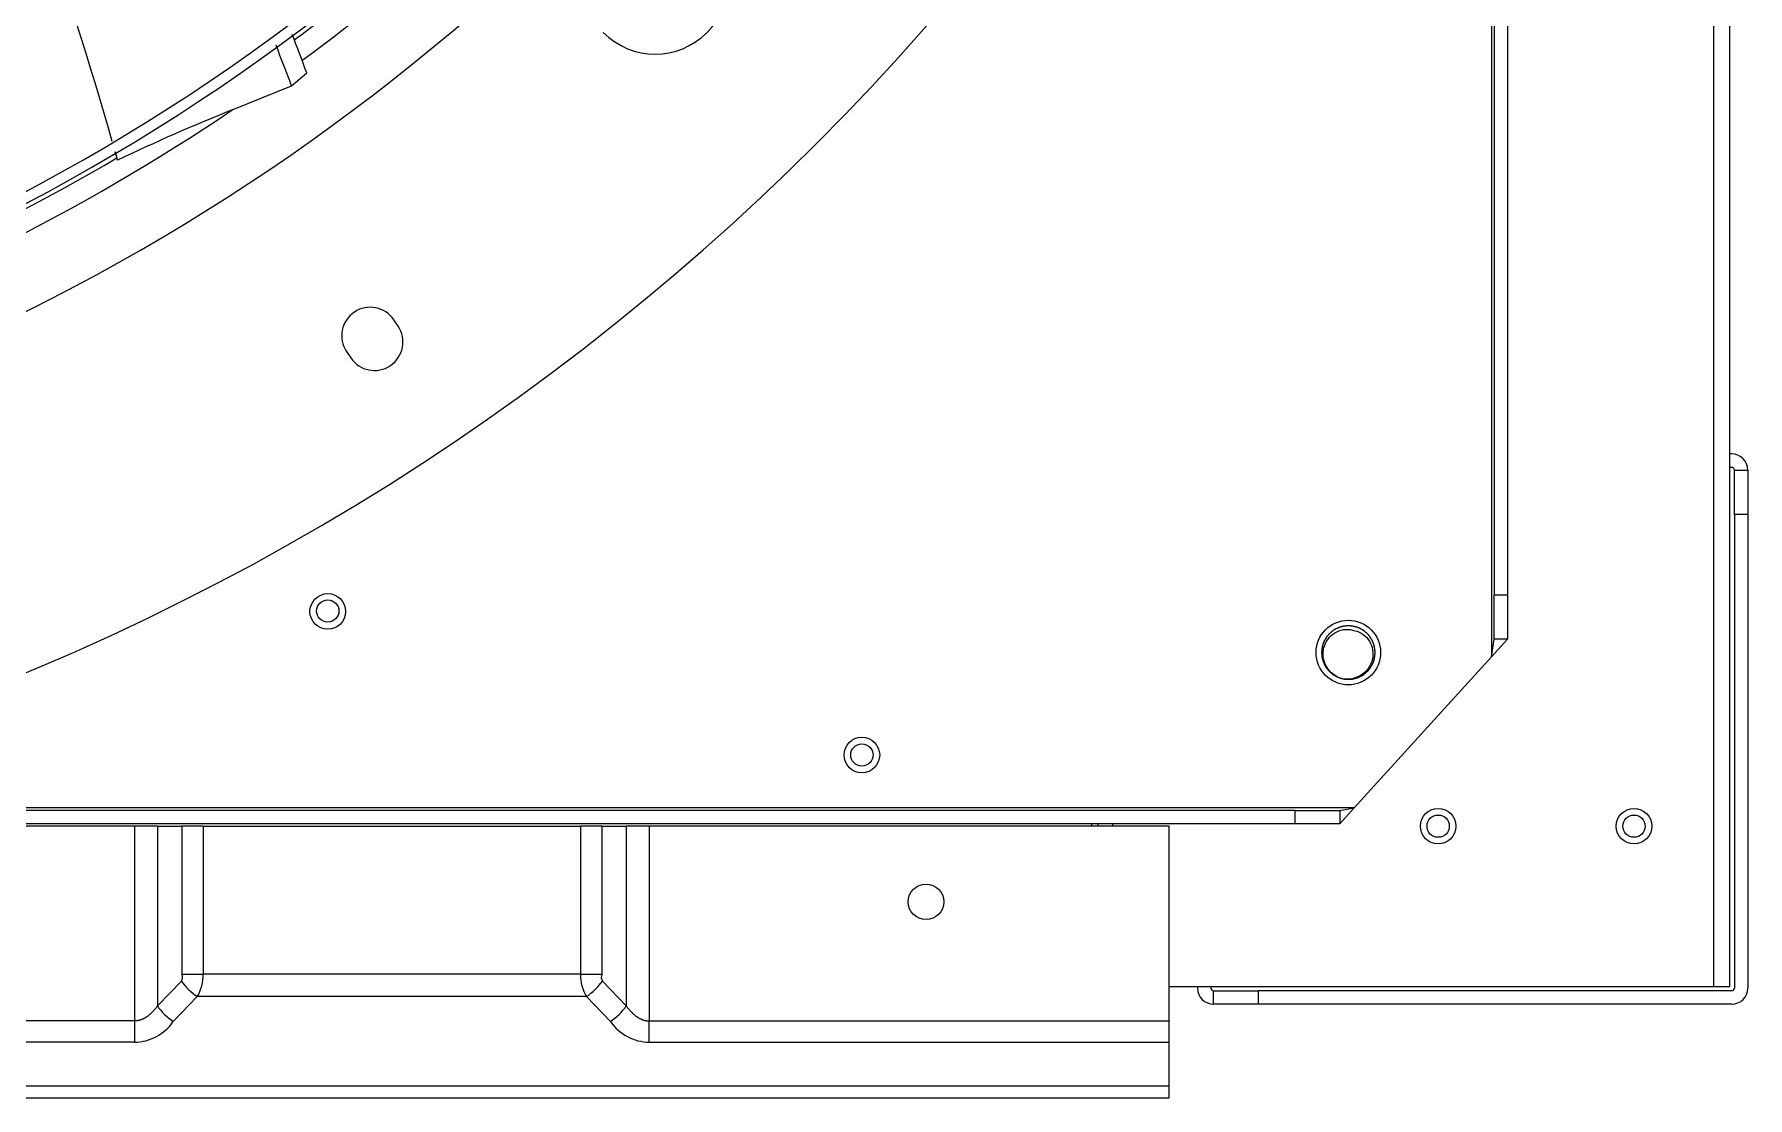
# Model space of a CAD drawing. Header units: millimetres. Extents: x 113490 to 142599, y -20467 to 115.
# Drawn here: x 135083.3 to 135468.2, y -11964.5 to -11725.6 of the extents above; entities that cross this region are included whole.
import ezdxf

# ---------------------------------------------------------------- set-up
doc = ezdxf.new("R2010")
doc.units = ezdxf.units.MM
doc.layers.add('DV3_0', color=7, linetype='Continuous')

msp = doc.modelspace()

# ---------------------------------------------------------------- linework, layer by layer
at = {"layer": 'DV3_0', "color": 7, "linetype": 'Continuous', "lineweight": 20}
for p, q in [((135460.64, -11939.49), (135460.64, -9709.49)), ((135410.64, -9845.59), (135410.64, -11865.47)), ((135379.84, -11899.39), (134359.6, -11899.39)), ((135105.8, -11903.49), (135105.8, -11947.25)), ((135110.96, -11903.49), (135110.96, -11943.87)), ((135116.49, -11903.49), (135116.49, -11936.74)), ((135121.26, -11903.49), (135121.26, -11936.74)), ((135206.02, -11903.49), (135206.02, -11936.74)), ((135210.79, -11903.49), (135210.79, -11936.74)), ((135216.31, -11903.49), (135216.31, -11943.87)), ((135221.48, -11903.49), (135221.48, -11947.25)), ((135322.31, -11903.49), (135322.31, -11902.99)), ((135325.63, -11903.49), (135325.63, -11902.99)), ((135116.49, -11936.74), (135121.26, -11936.74)), ((135206.02, -11936.74), (135121.26, -11936.74)), ((135206.02, -11936.74), (135210.79, -11936.74)), ((135116.35, -11938.28), (135110.96, -11943.87)), ((135210.93, -11938.28), (135216.31, -11943.87)), ((135119.93, -11941.77), (135114.54, -11947.36)), ((135207.35, -11941.77), (135119.93, -11941.77)), ((135207.35, -11941.77), (135212.73, -11947.36)), ((135105.8, -11947.25), (134981.48, -11947.25)), ((135105.8, -11947.25), (135105.8, -11952.04)), ((135221.48, -11947.25), (135338.24, -11947.25)), ((135221.48, -11952.04), (135221.48, -11947.25)), ((135105.8, -11952.04), (134981.48, -11952.04)), ((135221.48, -11952.04), (135338.24, -11952.04)), ((134308.62, -11961.85), (135338.24, -11961.85))]:
    msp.add_line(p, q, dxfattribs=at)
at = {"layer": 'DV3_0', "color": 7, "linetype": 'Continuous', "lineweight": 15}
for p, q in [((135464.24, -11939.49), (135464.24, -9709.49)), ((135411.24, -9857.26), (135411.24, -11851.51)), ((135414.24, -9857.26), (135414.24, -11851.51)), ((135141.12, -11737.2), (135144.53, -11734.26)), ((135127.78, -11742.58), (135141.12, -11737.2)), ((135165.04, -11791.17), (135164.09, -11789.76)), ((135153.45, -11796.87), (135154.4, -11798.28)), ((135464.64, -11819.88), (135464.24, -11819.88)), ((135464.64, -11822.88), (135464.24, -11822.88)), ((135465.24, -11833.48), (135465.24, -11823.48)), ((135465.24, -11823.48), (135468.24, -11823.48)), ((135468.24, -11823.48), (135468.24, -11833.48)), ((135465.24, -11833.48), (135465.24, -11939.88)), ((135468.24, -11833.48), (135465.24, -11833.48)), ((135468.24, -11833.48), (135468.24, -11939.88)), ((135411.24, -11851.51), (135414.24, -11851.51)), ((135411.24, -11861.51), (135411.24, -11851.51)), ((135414.24, -11851.51), (135414.24, -11861.51)), ((135410.64, -11865.47), (135414.24, -11861.51)), ((135410.64, -11865.47), (135411.24, -11861.51)), ((135414.24, -11861.51), (135411.24, -11861.51)), ((135410.64, -11865.47), (135379.84, -11899.39)), ((135366.58, -11899.99), (134372.67, -11899.99)), ((135366.58, -11902.99), (135366.58, -11899.99)), ((135366.58, -11899.99), (135376.58, -11899.99)), ((135376.58, -11902.99), (135379.84, -11899.39)), ((135376.58, -11899.99), (135379.84, -11899.39)), ((135376.58, -11899.99), (135376.58, -11902.99)), ((135366.58, -11902.99), (134372.67, -11902.99)), ((135105.8, -11903.49), (134981.48, -11903.49)), ((135110.96, -11903.49), (135105.8, -11903.49)), ((135110.96, -11903.49), (135116.49, -11903.49)), ((135121.26, -11903.49), (135116.49, -11903.49)), ((135121.26, -11903.49), (135206.02, -11903.49)), ((135210.79, -11903.49), (135206.02, -11903.49)), ((135210.79, -11903.49), (135216.31, -11903.49)), ((135221.48, -11903.49), (135216.31, -11903.49)), ((135338.24, -11903.49), (135221.48, -11903.49)), ((135320.84, -11902.99), (135320.84, -11903.49)), ((135338.24, -11947.25), (135338.24, -11903.49)), ((135376.58, -11902.99), (135366.58, -11902.99)), ((135338.24, -11939.49), (135460.64, -11939.49)), ((135344.64, -11939.49), (135344.64, -11939.88)), ((135347.64, -11939.49), (135347.64, -11939.88)), ((135348.24, -11940.48), (135358.24, -11940.48)), ((135348.24, -11943.48), (135348.24, -11940.48)), ((135464.64, -11940.48), (135358.24, -11940.48)), ((135358.24, -11940.48), (135358.24, -11943.48)), ((135460.64, -11939.49), (135464.24, -11939.49)), ((135358.24, -11943.48), (135348.24, -11943.48)), ((135464.64, -11943.48), (135358.24, -11943.48)), ((135338.24, -11952.04), (135338.24, -11947.25)), ((135338.24, -11961.85), (135338.24, -11952.04)), ((135338.24, -11964.49), (135338.24, -11961.85)), ((134308.62, -11964.49), (135338.24, -11964.49))]:
    msp.add_line(p, q, dxfattribs=at)
for centre, radius in [((135149.24, -11855.25), 4), ((135149.24, -11855.15), 2.5), ((135378.52, -11864.49), 7.25), ((135269.23, -11887.49), 4), ((135269.23, -11887.49), 2.5), ((135398.69, -11903.49), 4), ((135398.69, -11903.49), 2.5), ((135442.69, -11903.49), 4), ((135442.69, -11903.49), 2.5), ((135283.64, -11920.49), 4)]:
    msp.add_circle(centre, radius, dxfattribs=at)
for centre, radius, start, end in [((134869.24, -11359.99), 551.5, 285.4775, 344.5225), ((134262.06, -11989.01), 872.25, 15.92432, 23.15375), ((134869.24, -11359.99), 453.5, 225.9915, 315.56), ((134869.24, -11359.99), 456, 270, 315.5611), ((134869.24, -11359.99), 457, 306.6, 315.4011), ((135222.79, -11713.54), 16.5, 225, 45), ((134869.24, -11359.99), 477.5, 226.9802, 313.0198), ((133344.86, -12419.24), 1921.39, 20.79191, 21.08376), ((133422.13, -12384.07), 1840.9, 20.67002, 20.95746), ((135278.95, -12120.93), 407.44, 111.7801, 115.7369), ((134869.24, -11359.99), 457, 273.8842, 300.5991), ((134262.06, -11989.01), 872.25, 15.63642, 15.76533), ((135158.77, -11793.31), 6.4, 33.75, 213.75), ((135159.72, -11794.72), 6.4, 213.75, 33.75), ((135464.64, -11823.48), 3.6, 0, 90), ((135464.64, -11823.48), 0.6, 0, 90), ((135378.52, -11864.49), 6, 244.8963, 262.5227), ((135348.24, -11939.88), 3.6, 180, 270), ((135348.24, -11939.88), 0.6, 180, 270), ((135464.64, -11939.88), 0.6, 270, 0), ((135464.64, -11939.88), 3.6, 270, 0)]:
    msp.add_arc(centre, radius, start, end, dxfattribs=at)
at = {"layer": 'DV3_0', "color": 7, "linetype": 'Continuous', "lineweight": 20}
for centre, radius, start, end in [((134869.24, -11359.99), 461.75, 306.4295, 315.4011), ((134869.24, -11359.99), 461.75, 273.7025, 304.0494), ((135114.7, -11937.36), 1.89, 330.7536, 19.0013), ((135111.93, -11936.97), 9.33, 329.0299, 1.4276), ((135215.35, -11936.97), 9.33, 178.5737, 210.9689), ((135212.58, -11937.36), 1.89, 161.0009, 209.2442), ((135105.55, -11941.05), 10.99, 271.315, 324.9259), ((135221.73, -11941.05), 10.99, 215.0741, 268.685)]:
    msp.add_arc(centre, radius, start, end, dxfattribs=at)
at = {"layer": 'DV3_0', "color": 7, "linetype": 'Continuous', "lineweight": 15}
for centre, major_axis, start_param, end_param in [((135119.93, -11938.28), (-4.49, 4.33), 1.144952, 1.969202), ((135207.35, -11938.28), (-4.49, -4.33), 1.172391, 1.99664), ((135114.54, -11943.87), (-4.49, 4.33), 1.144952, 1.969202), ((135212.73, -11943.87), (-4.49, -4.33), 1.172391, 1.99664)]:
    msp.add_ellipse(centre, major_axis=major_axis, ratio=0.436952, start_param=start_param, end_param=end_param, dxfattribs=at)
msp.add_rational_spline([(135372.98, -11866.79), (135374.31, -11869.99), (135377.74, -11870.44), (135381.18, -11870.89), (135383.28, -11868.14), (135385.39, -11865.39), (135384.06, -11862.19), (135382.74, -11858.99), (135379.3, -11858.54), (135375.87, -11858.09), (135373.76, -11860.84), (135371.65, -11863.59), (135372.98, -11866.79), (135374.31, -11869.99), (135377.74, -11870.44), (135381.18, -11870.89), (135383.28, -11868.14), (135385.39, -11865.39), (135384.06, -11862.19), (135382.74, -11858.99), (135379.3, -11858.54), (135375.87, -11858.09), (135373.76, -11860.84), (135371.65, -11863.59), (135372.98, -11866.79), (135373.87, -11868.94), (135375.98, -11869.92)], [1, 0.866025403784, 1, 0.866025403784, 1, 0.866025403784, 1, 0.866025403784, 1, 0.866025403784, 1, 0.866025403784, 1, 0.866025403784, 1, 0.866025403784, 1, 0.866025403784, 1, 0.866025403784, 1, 0.866025403784, 1, 0.866025403784, 1, 0.90591222949, 0.943976505854], degree=2, knots=[0.94372108, 0.94372108, 0.94372108, 0.9481517, 0.9481517, 0.95258231, 0.95258231, 0.95701293, 0.95701293, 0.96144354, 0.96144354, 0.96587416, 0.96587416, 0.97030477, 0.97030477, 0.97473539, 0.97473539, 0.979166, 0.979166, 0.98359662, 0.98359662, 0.98802723, 0.98802723, 0.99245785, 0.99245785, 0.99688846, 0.99688846, 1, 1, 1], dxfattribs=at)
for points in [[(135375.98, -11869.92), (135374.74, -11869.27), (135373.77, -11868.18), (135372.73, -11865.59), (135372.71, -11864.12), (135373.69, -11861.52), (135374.68, -11860.4), (135377.17, -11859.2), (135378.66, -11859.1), (135379.99, -11859.57)], [(135379.99, -11859.57), (135381.35, -11859.89), (135382.54, -11860.78), (135383.97, -11863.14), (135384.2, -11864.61), (135383.62, -11867.31), (135382.8, -11868.54), (135380.55, -11870.17), (135379.13, -11870.56), (135377.74, -11870.44)]]:
    msp.add_open_spline(points, degree=3, knots=[0, 0, 0, 0, 0.25, 0.25, 0.5, 0.5, 0.75, 0.75, 1, 1, 1, 1], dxfattribs=at)
at = {"layer": 'DV3_0', "color": 7, "linetype": 'Continuous', "lineweight": 20}
for points, knots in [([(135110.96, -11943.87), (135110.9, -11943.97), (135110.76, -11944.15), (135110.56, -11944.41), (135110.37, -11944.65), (135110.17, -11944.88), (135109.98, -11945.09), (135109.79, -11945.28), (135109.6, -11945.47), (135109.42, -11945.64), (135109.24, -11945.8), (135109.06, -11945.95), (135108.89, -11946.09), (135108.72, -11946.21), (135108.55, -11946.33), (135108.38, -11946.44), (135108.22, -11946.54), (135108.06, -11946.64), (135107.9, -11946.72), (135107.74, -11946.8), (135107.58, -11946.87), (135107.43, -11946.93), (135107.28, -11946.99), (135107.12, -11947.04), (135106.97, -11947.09), (135106.83, -11947.13), (135106.68, -11947.16), (135106.53, -11947.19), (135106.38, -11947.21), (135106.24, -11947.23), (135106.09, -11947.24), (135105.95, -11947.25), (135105.85, -11947.25), (135105.8, -11947.25)], [0, 0, 0, 0, 0.049761, 0.097511, 0.143355, 0.187397, 0.229741, 0.27049, 0.309741, 0.347591, 0.384133, 0.419456, 0.453643, 0.486777, 0.518934, 0.550188, 0.580608, 0.610261, 0.63921, 0.667514, 0.695232, 0.722417, 0.749122, 0.775397, 0.801291, 0.826849, 0.852118, 0.87714, 0.901959, 0.926615, 0.951152, 0.975613, 1, 1, 1, 1]), ([(135216.31, -11943.87), (135216.38, -11943.97), (135216.51, -11944.15), (135216.71, -11944.41), (135216.91, -11944.65), (135217.11, -11944.88), (135217.3, -11945.09), (135217.49, -11945.28), (135217.68, -11945.47), (135217.86, -11945.64), (135218.04, -11945.8), (135218.22, -11945.95), (135218.39, -11946.09), (135218.56, -11946.21), (135218.73, -11946.33), (135218.9, -11946.44), (135219.06, -11946.54), (135219.22, -11946.64), (135219.38, -11946.72), (135219.54, -11946.8), (135219.7, -11946.87), (135219.85, -11946.93), (135220, -11946.99), (135220.15, -11947.04), (135220.3, -11947.09), (135220.45, -11947.13), (135220.6, -11947.16), (135220.75, -11947.19), (135220.9, -11947.21), (135221.04, -11947.23), (135221.19, -11947.24), (135221.33, -11947.25), (135221.43, -11947.25), (135221.48, -11947.25)], [0, 0, 0, 0, 0.049763, 0.097515, 0.143361, 0.187404, 0.22975, 0.270499, 0.309752, 0.347603, 0.384146, 0.419469, 0.453658, 0.486792, 0.51895, 0.550205, 0.580625, 0.610279, 0.639228, 0.667533, 0.695251, 0.722437, 0.749143, 0.775418, 0.801312, 0.826872, 0.852141, 0.877163, 0.901984, 0.926638, 0.951182, 0.975637, 1, 1, 1, 1])]:
    msp.add_open_spline(points, degree=3, knots=knots, dxfattribs=at)

doc.saveas('drawing.dxf')
